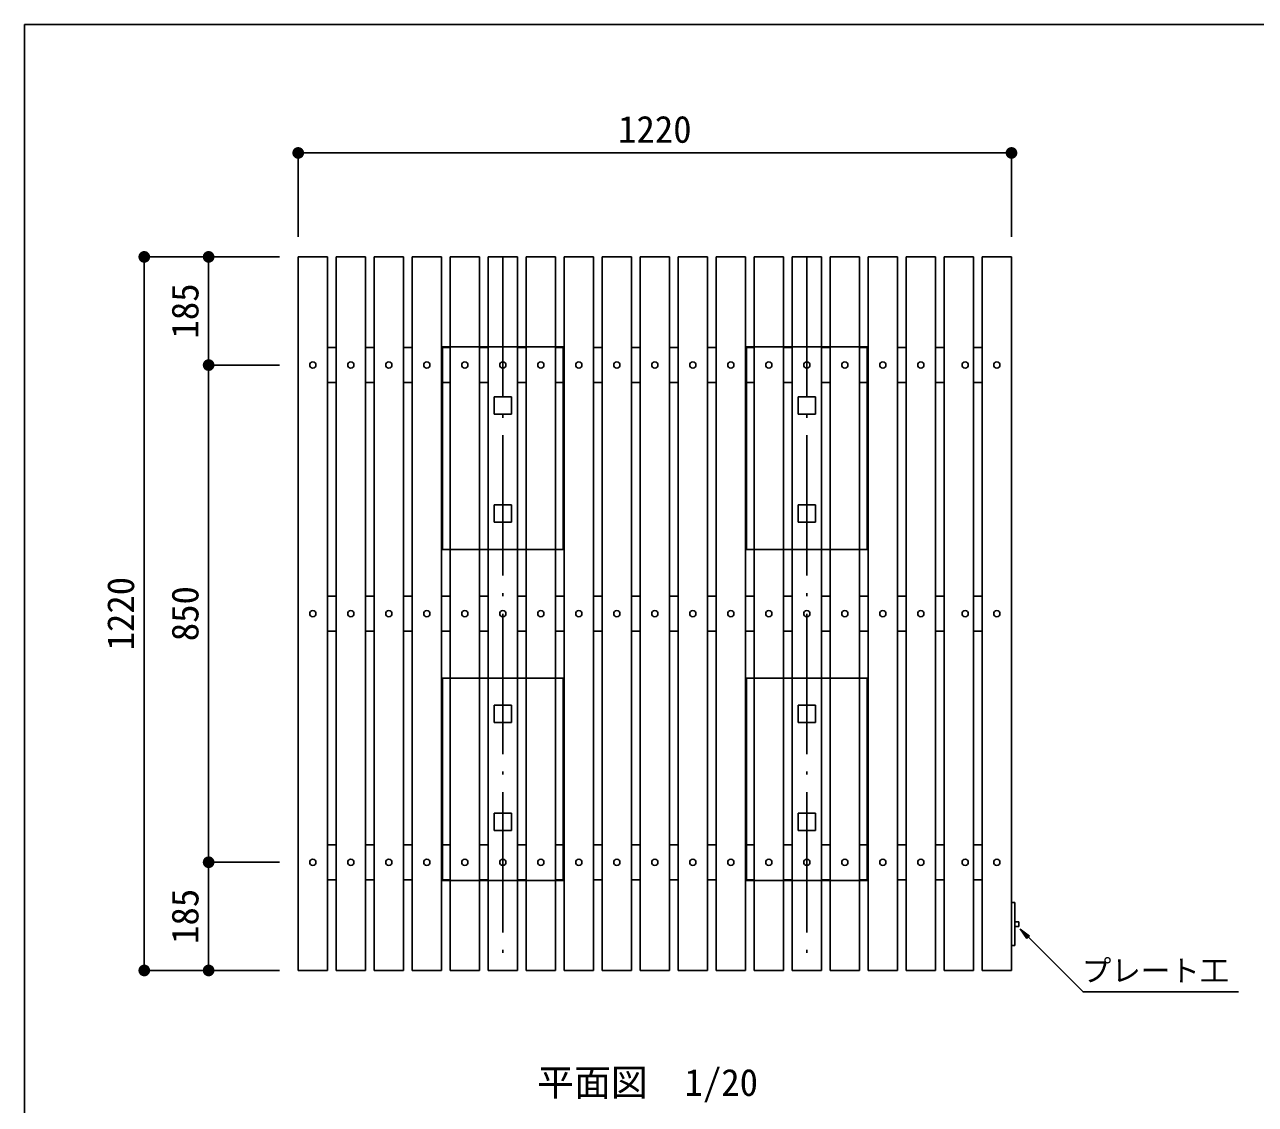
# Model space of a CAD drawing. Units: millimetres at full size, sheet at 1:20. Extents: x 123 to 5600, y 2142 to 5875.
# Drawn here: x 123 to 2229, y 3919 to 5765 of the extents above; entities that cross this region are included whole.
import ezdxf
from ezdxf.enums import TextEntityAlignment as Align

# ---------------------------------------------------------------- set-up
doc = ezdxf.new("R2010")
doc.units = ezdxf.units.MM
doc.header["$LTSCALE"] = 20
doc.linetypes.add('LONG_DASHED_DOTTED', pattern=[15.25, 12, -1.5, 0.25, -1.5])
for name, color, linetype, lineweight in [('0_2', 7, 'Continuous', 25), ('_0-0_', 7, 'Continuous', 25), ('寸法', 3, 'Continuous', 25), ('本体', 7, 'Continuous', 25)]:
    doc.layers.add(name, color=color, linetype=linetype, lineweight=lineweight)
doc.styles.add('ＭＳ ゴシック', font='')
doc.styles.get('ＭＳ ゴシック').set_extended_font_data('MS Gothic')

# ---------------------------------------------------------------- blocks, each defined once
blk = doc.blocks.new('filled_dot')
at = {"color": 0, "linetype": 'Continuous', "lineweight": -2, "const_width": 1.25}
blk.add_lwpolyline([(-0.625, 0, 1), (0.625, 0, 1)], format="xyb", close=True, dxfattribs=at)

msp = doc.modelspace()

# ---------------------------------------------------------------- hatches: boundary and pattern name
at = {"layer": '0_2'}
msp.add_hatch(color=256, dxfattribs=at).paths.add_polyline_path([(1826.01, 4219.49), (1842.39, 4207.59), (1837.91, 4203.11)])

# ---------------------------------------------------------------- linework, layer by layer
msp.add_lwpolyline([(1826.01, 4219.49), (1933.75, 4111.74), (2199.48, 4111.74)], dxfattribs=at)
at = {"layer": '0_2', "lineweight": 13}
msp.add_lwpolyline([(1826.01, 4219.49), (1842.39, 4207.59), (1837.91, 4203.11)], close=True, dxfattribs=at)
at = {"layer": '_0-0_', "color": 6}
msp.add_lwpolyline([(5599.68, 5765.49), (123.43, 5765.49), (123.43, 2141.86), (5599.68, 2141.86)], close=True, dxfattribs=at)
at = {"layer": '寸法'}
for p, q in [((591.39, 5546.12), (1811.39, 5546.12)), ((591.39, 5402.78), (591.39, 5546.12)), ((1811.39, 5402.78), (1811.39, 5546.12)), ((328.1, 5368.38), (328.1, 4148.38)), ((559.65, 5368.38), (328.1, 5368.38)), ((438.17, 5368.38), (438.17, 5183.38)), ((559.65, 5368.38), (438.17, 5368.38)), ((559.65, 5183.38), (438.17, 5183.38)), ((438.17, 5183.38), (438.17, 4333.38)), ((559.65, 5183.38), (438.17, 5183.38)), ((559.65, 4333.38), (438.17, 4333.38)), ((438.17, 4333.38), (438.17, 4148.38)), ((559.65, 4333.38), (438.17, 4333.38)), ((559.65, 4148.38), (328.1, 4148.38)), ((559.65, 4148.38), (438.17, 4148.38))]:
    msp.add_line(p, q, dxfattribs=at)
at = {"layer": '本体'}
for p, q in [((591.39, 5368.38), (591.39, 4148.38)), ((591.39, 5368.38), (641.39, 5368.38)), ((641.39, 4148.38), (641.39, 5368.38)), ((656.39, 4148.38), (656.39, 5368.38)), ((656.39, 5368.38), (706.39, 5368.38)), ((706.39, 4148.38), (706.39, 5368.38)), ((721.39, 4148.38), (721.39, 5368.38)), ((721.39, 5368.38), (771.39, 5368.38)), ((771.39, 4148.38), (771.39, 5368.38)), ((786.39, 4148.38), (786.39, 5368.38)), ((786.39, 5368.38), (836.39, 5368.38)), ((836.39, 4148.38), (836.39, 5368.38)), ((851.39, 4148.38), (851.39, 5368.38)), ((851.39, 5368.38), (901.39, 5368.38)), ((901.39, 4148.38), (901.39, 5368.38)), ((916.39, 4148.38), (916.39, 5368.38)), ((916.39, 5368.38), (966.39, 5368.38)), ((966.39, 4148.38), (966.39, 5368.38)), ((981.39, 4148.38), (981.39, 5368.38)), ((981.39, 5368.38), (1031.39, 5368.38)), ((1031.39, 4148.38), (1031.39, 5368.38)), ((1046.39, 4148.38), (1046.39, 5368.38)), ((1046.39, 5368.38), (1096.39, 5368.38)), ((1096.39, 4148.38), (1096.39, 5368.38)), ((1111.39, 4148.38), (1111.39, 5368.38)), ((1111.39, 5368.38), (1161.39, 5368.38)), ((1161.39, 4148.38), (1161.39, 5368.38)), ((1176.39, 4148.38), (1176.39, 5368.38)), ((1176.39, 5368.38), (1226.39, 5368.38)), ((1226.39, 4148.38), (1226.39, 5368.38)), ((1241.39, 4148.38), (1241.39, 5368.38)), ((1241.39, 5368.38), (1291.39, 5368.38)), ((1291.39, 4148.38), (1291.39, 5368.38)), ((1306.39, 4148.38), (1306.39, 5368.38)), ((1306.39, 5368.38), (1356.39, 5368.38)), ((1356.39, 4148.38), (1356.39, 5368.38)), ((1371.39, 4148.38), (1371.39, 5368.38)), ((1371.39, 5368.38), (1421.39, 5368.38)), ((1421.39, 4148.38), (1421.39, 5368.38)), ((1436.39, 4148.38), (1436.39, 5368.38)), ((1436.39, 5368.38), (1486.39, 5368.38)), ((1486.39, 4148.38), (1486.39, 5368.38)), ((1501.39, 4148.38), (1501.39, 5368.38)), ((1501.39, 5368.38), (1551.39, 5368.38)), ((1551.39, 4148.38), (1551.39, 5368.38)), ((1566.39, 4148.38), (1566.39, 5368.38)), ((1566.39, 5368.38), (1616.39, 5368.38)), ((1616.39, 4148.38), (1616.39, 5368.38)), ((1631.39, 4148.38), (1631.39, 5368.38)), ((1631.39, 5368.38), (1681.39, 5368.38)), ((1681.39, 4148.38), (1681.39, 5368.38)), ((1696.39, 4148.38), (1696.39, 5368.38)), ((1696.39, 5368.38), (1746.39, 5368.38)), ((1746.39, 4148.38), (1746.39, 5368.38)), ((1761.39, 4148.38), (1761.39, 5368.38)), ((1761.39, 5368.38), (1811.39, 5368.38)), ((1811.39, 5368.38), (1811.39, 4148.38)), ((656.39, 5213.38), (641.39, 5213.38)), ((706.39, 5213.38), (721.39, 5213.38)), ((771.39, 5213.38), (786.39, 5213.38)), ((836.39, 5213.38), (851.39, 5213.38)), ((901.39, 5213.38), (916.39, 5213.38)), ((966.39, 5213.38), (981.39, 5213.38)), ((1031.39, 5213.38), (1046.39, 5213.38)), ((1096.39, 5213.38), (1111.39, 5213.38)), ((1161.39, 5213.38), (1176.39, 5213.38)), ((1226.39, 5213.38), (1241.39, 5213.38)), ((1291.39, 5213.38), (1306.39, 5213.38)), ((1356.39, 5213.38), (1371.39, 5213.38)), ((1356.39, 5213.38), (1371.39, 5213.38)), ((1421.39, 5213.38), (1436.39, 5213.38)), ((1421.39, 5213.38), (1436.39, 5213.38)), ((1486.39, 5213.38), (1501.39, 5213.38)), ((1486.39, 5213.38), (1501.39, 5213.38)), ((1551.39, 5213.38), (1566.39, 5213.38)), ((1551.39, 5213.38), (1566.39, 5213.38)), ((1616.39, 5213.38), (1631.39, 5213.38)), ((1681.39, 5213.38), (1696.39, 5213.38)), ((1746.39, 5213.38), (1761.39, 5213.38)), ((656.39, 5153.38), (641.39, 5153.38)), ((721.39, 5153.38), (706.39, 5153.38)), ((786.39, 5153.38), (771.39, 5153.38)), ((851.39, 5153.38), (836.39, 5153.38)), ((916.39, 5153.38), (901.39, 5153.38)), ((981.39, 5153.38), (966.39, 5153.38)), ((1046.39, 5153.38), (1031.39, 5153.38)), ((1111.39, 5153.38), (1096.39, 5153.38)), ((1176.39, 5153.38), (1161.39, 5153.38)), ((1241.39, 5153.38), (1226.39, 5153.38)), ((1306.39, 5153.38), (1291.39, 5153.38)), ((1371.39, 5153.38), (1356.39, 5153.38)), ((1371.39, 5153.38), (1356.39, 5153.38)), ((1436.39, 5153.38), (1421.39, 5153.38)), ((1436.39, 5153.38), (1421.39, 5153.38)), ((1501.39, 5153.38), (1486.39, 5153.38)), ((1501.39, 5153.38), (1486.39, 5153.38)), ((1566.39, 5153.38), (1551.39, 5153.38)), ((1566.39, 5153.38), (1551.39, 5153.38)), ((1631.39, 5153.38), (1616.39, 5153.38)), ((1696.39, 5153.38), (1681.39, 5153.38)), ((1746.39, 5153.38), (1761.39, 5153.38)), ((926.39, 5129.39), (956.39, 5129.39)), ((926.39, 5099.38), (926.39, 5129.39)), ((956.39, 5129.39), (956.39, 5099.38)), ((1446.39, 5099.38), (1446.39, 5129.39)), ((1446.39, 5129.39), (1476.39, 5129.39)), ((1476.39, 5129.39), (1476.39, 5099.38)), ((956.39, 5099.38), (926.39, 5099.38)), ((1476.39, 5099.38), (1446.39, 5099.38)), ((926.39, 4944.73), (956.39, 4944.73)), ((926.39, 4914.73), (926.39, 4944.73)), ((956.39, 4944.73), (956.39, 4914.73)), ((1446.39, 4914.73), (1446.39, 4944.73)), ((1446.39, 4944.73), (1476.39, 4944.73)), ((1476.39, 4944.73), (1476.39, 4914.73)), ((956.39, 4914.73), (926.39, 4914.73)), ((1476.39, 4914.73), (1446.39, 4914.73)), ((656.39, 4788.38), (641.39, 4788.38)), ((706.39, 4788.38), (721.39, 4788.38)), ((771.39, 4788.38), (786.39, 4788.38)), ((836.39, 4788.38), (851.39, 4788.38)), ((901.39, 4788.38), (916.39, 4788.38)), ((966.39, 4788.38), (981.39, 4788.38)), ((1031.39, 4788.38), (1046.39, 4788.38)), ((1096.39, 4788.38), (1111.39, 4788.38)), ((1161.39, 4788.38), (1176.39, 4788.38)), ((1226.39, 4788.38), (1241.39, 4788.38)), ((1291.39, 4788.38), (1306.39, 4788.38)), ((1356.39, 4788.38), (1371.39, 4788.38)), ((1356.39, 4788.38), (1371.39, 4788.38)), ((1421.39, 4788.38), (1436.39, 4788.38)), ((1421.39, 4788.38), (1436.39, 4788.38)), ((1486.39, 4788.38), (1501.39, 4788.38)), ((1486.39, 4788.38), (1501.39, 4788.38)), ((1551.39, 4788.38), (1566.39, 4788.38)), ((1551.39, 4788.38), (1566.39, 4788.38)), ((1616.39, 4788.38), (1631.39, 4788.38)), ((1681.39, 4788.38), (1696.39, 4788.38)), ((1746.39, 4788.38), (1761.39, 4788.38)), ((656.39, 4728.38), (641.39, 4728.38)), ((721.39, 4728.38), (706.39, 4728.38)), ((786.39, 4728.38), (771.39, 4728.38)), ((851.39, 4728.38), (836.39, 4728.38)), ((916.39, 4728.38), (901.39, 4728.38)), ((981.39, 4728.38), (966.39, 4728.38)), ((1046.39, 4728.38), (1031.39, 4728.38)), ((1111.39, 4728.38), (1096.39, 4728.38)), ((1176.39, 4728.38), (1161.39, 4728.38)), ((1241.39, 4728.38), (1226.39, 4728.38)), ((1306.39, 4728.38), (1291.39, 4728.38)), ((1371.39, 4728.38), (1356.39, 4728.38)), ((1371.39, 4728.38), (1356.39, 4728.38)), ((1436.39, 4728.38), (1421.39, 4728.38)), ((1436.39, 4728.38), (1421.39, 4728.38)), ((1501.39, 4728.38), (1486.39, 4728.38)), ((1501.39, 4728.38), (1486.39, 4728.38)), ((1566.39, 4728.38), (1551.39, 4728.38)), ((1566.39, 4728.38), (1551.39, 4728.38)), ((1631.39, 4728.38), (1616.39, 4728.38)), ((1696.39, 4728.38), (1681.39, 4728.38)), ((1746.39, 4728.38), (1761.39, 4728.38)), ((926.39, 4602.03), (926.39, 4572.03)), ((956.39, 4602.03), (926.39, 4602.03)), ((956.39, 4572.03), (956.39, 4602.03)), ((1446.39, 4602.03), (1446.39, 4572.03)), ((1476.39, 4602.03), (1446.39, 4602.03)), ((1476.39, 4572.03), (1476.39, 4602.03)), ((926.39, 4572.03), (956.39, 4572.03)), ((1446.39, 4572.03), (1476.39, 4572.03)), ((926.39, 4417.38), (926.39, 4387.38)), ((956.39, 4417.38), (926.39, 4417.38)), ((956.39, 4387.38), (956.39, 4417.38)), ((1446.39, 4417.38), (1446.39, 4387.38)), ((1476.39, 4417.38), (1446.39, 4417.38)), ((1476.39, 4387.38), (1476.39, 4417.38)), ((926.39, 4387.38), (956.39, 4387.38)), ((1446.39, 4387.38), (1476.39, 4387.38)), ((656.39, 4363.38), (641.39, 4363.38)), ((706.39, 4363.38), (721.39, 4363.38)), ((771.39, 4363.38), (786.39, 4363.38)), ((836.39, 4363.38), (851.39, 4363.38)), ((851.39, 4363.38), (836.39, 4363.38)), ((901.39, 4363.38), (916.39, 4363.38)), ((916.39, 4363.38), (901.39, 4363.38)), ((966.39, 4363.38), (981.39, 4363.38)), ((981.39, 4363.38), (966.39, 4363.38)), ((1031.39, 4363.38), (1046.39, 4363.38)), ((1046.39, 4363.38), (1031.39, 4363.38)), ((1096.39, 4363.38), (1111.39, 4363.38)), ((1161.39, 4363.38), (1176.39, 4363.38)), ((1226.39, 4363.38), (1241.39, 4363.38)), ((1291.39, 4363.38), (1306.39, 4363.38)), ((1356.39, 4363.38), (1371.39, 4363.38)), ((1371.39, 4363.38), (1356.39, 4363.38)), ((1371.39, 4363.38), (1356.39, 4363.38)), ((1421.39, 4363.38), (1436.39, 4363.38)), ((1436.39, 4363.38), (1421.39, 4363.38)), ((1436.39, 4363.38), (1421.39, 4363.38)), ((1486.39, 4363.38), (1501.39, 4363.38)), ((1501.39, 4363.38), (1486.39, 4363.38)), ((1501.39, 4363.38), (1486.39, 4363.38)), ((1551.39, 4363.38), (1566.39, 4363.38)), ((1566.39, 4363.38), (1551.39, 4363.38)), ((1566.39, 4363.38), (1551.39, 4363.38)), ((1616.39, 4363.38), (1631.39, 4363.38)), ((1681.39, 4363.38), (1696.39, 4363.38)), ((1746.39, 4363.38), (1761.39, 4363.38)), ((656.39, 4303.38), (641.39, 4303.38)), ((706.39, 4303.38), (721.39, 4303.38)), ((771.39, 4303.38), (786.39, 4303.38)), ((836.39, 4303.38), (851.39, 4303.38)), ((836.39, 4303.38), (851.39, 4303.38)), ((901.39, 4303.38), (916.39, 4303.38)), ((901.39, 4303.38), (916.39, 4303.38)), ((966.39, 4303.38), (981.39, 4303.38)), ((966.39, 4303.38), (981.39, 4303.38)), ((1031.39, 4303.38), (1046.39, 4303.38)), ((1031.39, 4303.38), (1046.39, 4303.38)), ((1096.39, 4303.38), (1111.39, 4303.38)), ((1161.39, 4303.38), (1176.39, 4303.38)), ((1226.39, 4303.38), (1241.39, 4303.38)), ((1291.39, 4303.38), (1306.39, 4303.38)), ((1356.39, 4303.38), (1371.39, 4303.38)), ((1356.39, 4303.38), (1371.39, 4303.38)), ((1356.39, 4303.38), (1371.39, 4303.38)), ((1421.39, 4303.38), (1436.39, 4303.38)), ((1421.39, 4303.38), (1436.39, 4303.38)), ((1421.39, 4303.38), (1436.39, 4303.38)), ((1486.39, 4303.38), (1501.39, 4303.38)), ((1486.39, 4303.38), (1501.39, 4303.38)), ((1486.39, 4303.38), (1501.39, 4303.38)), ((1551.39, 4303.38), (1566.39, 4303.38)), ((1551.39, 4303.38), (1566.39, 4303.38)), ((1551.39, 4303.38), (1566.39, 4303.38)), ((1616.39, 4303.38), (1631.39, 4303.38)), ((1681.39, 4303.38), (1696.39, 4303.38)), ((1746.39, 4303.38), (1761.39, 4303.38)), ((1811.39, 4264.58), (1816.94, 4264.58)), ((1816.94, 4264.58), (1816.94, 4190.85)), ((1816.94, 4231.72), (1823.89, 4231.72)), ((1823.89, 4231.72), (1823.89, 4223.72)), ((1816.94, 4223.72), (1823.89, 4223.72)), ((1811.39, 4190.85), (1816.94, 4190.85)), ((641.39, 4148.38), (591.39, 4148.38)), ((656.39, 4148.38), (706.39, 4148.38)), ((721.39, 4148.38), (771.39, 4148.38)), ((786.39, 4148.38), (836.39, 4148.38)), ((851.39, 4148.38), (901.39, 4148.38)), ((916.39, 4148.38), (966.39, 4148.38)), ((981.39, 4148.38), (1031.39, 4148.38)), ((1046.39, 4148.38), (1096.39, 4148.38)), ((1111.39, 4148.38), (1161.39, 4148.38)), ((1176.39, 4148.38), (1226.39, 4148.38)), ((1241.39, 4148.38), (1291.39, 4148.38)), ((1306.39, 4148.38), (1356.39, 4148.38)), ((1371.39, 4148.38), (1421.39, 4148.38)), ((1436.39, 4148.38), (1486.39, 4148.38)), ((1501.39, 4148.38), (1551.39, 4148.38)), ((1566.39, 4148.38), (1616.39, 4148.38)), ((1631.39, 4148.38), (1681.39, 4148.38)), ((1696.39, 4148.38), (1746.39, 4148.38)), ((1761.39, 4148.38), (1811.39, 4148.38))]:
    msp.add_line(p, q, dxfattribs=at)
at = {"layer": '本体', "color": 4, "linetype": 'LONG_DASHED_DOTTED'}
for p, q in [((941.39, 5368.38), (941.39, 4148.38)), ((1461.39, 5368.38), (1461.39, 4148.38))]:
    msp.add_line(p, q, dxfattribs=at)
at = {"layer": '本体', "color": 4}
for p, q in [((838.39, 5214.46), (1044.39, 5214.46)), ((838.39, 5214.46), (838.39, 4868.38)), ((1044.39, 5214.46), (1044.39, 4868.38)), ((1358.39, 5214.46), (1358.39, 4868.38)), ((1358.39, 5214.46), (1564.39, 5214.46)), ((1564.39, 5214.46), (1564.39, 4868.38)), ((838.39, 4868.38), (1044.39, 4868.38)), ((1358.39, 4868.38), (1564.39, 4868.38)), ((838.39, 4302.3), (838.39, 4648.38)), ((838.39, 4648.38), (1044.39, 4648.38)), ((1044.39, 4302.3), (1044.39, 4648.38)), ((1358.39, 4302.3), (1358.39, 4648.38)), ((1358.39, 4648.38), (1564.39, 4648.38)), ((1564.39, 4302.3), (1564.39, 4648.38)), ((838.39, 4302.3), (1044.39, 4302.3)), ((1358.39, 4302.3), (1564.39, 4302.3))]:
    msp.add_line(p, q, dxfattribs=at)
at = {"layer": '本体'}
for centre in [(616.39, 5183.38), (681.39, 5183.38), (746.39, 5183.38), (811.39, 5183.38), (876.39, 5183.38), (941.39, 5183.38), (1006.39, 5183.38), (1071.39, 5183.38), (1136.39, 5183.38), (1201.39, 5183.38), (1266.39, 5183.38), (1331.39, 5183.38), (1396.39, 5183.38), (1461.39, 5183.38), (1526.39, 5183.38), (1591.39, 5183.38), (1656.39, 5183.38), (1732.19, 5183.38), (1786.39, 5183.38), (616.39, 4758.38), (681.39, 4758.38), (746.39, 4758.38), (811.39, 4758.38), (876.39, 4758.38), (941.39, 4758.38), (1006.39, 4758.38), (1071.39, 4758.38), (1136.39, 4758.38), (1201.39, 4758.38), (1266.39, 4758.38), (1331.39, 4758.38), (1396.39, 4758.38), (1461.39, 4758.38), (1526.39, 4758.38), (1591.39, 4758.38), (1656.39, 4758.38), (1732.19, 4758.38), (1786.39, 4758.38), (616.39, 4333.38), (681.39, 4333.38), (746.39, 4333.38), (811.39, 4333.38), (876.39, 4333.38), (941.39, 4333.38), (1006.39, 4333.38), (1071.39, 4333.38), (1136.39, 4333.38), (1201.39, 4333.38), (1266.39, 4333.38), (1331.39, 4333.38), (1396.39, 4333.38), (1396.39, 4333.38), (1461.39, 4333.38), (1461.39, 4333.38), (1526.39, 4333.38), (1526.39, 4333.38), (1591.39, 4333.38), (1656.39, 4333.38), (1732.19, 4333.38), (1786.39, 4333.38)]:
    msp.add_circle(centre, 5.33, dxfattribs=at)

# ---------------------------------------------------------------- block references
at = {"layer": '寸法', "xscale": 8, "yscale": 8}
msp.add_blockref('filled_dot', (591.39, 5546.12), dxfattribs=at)
for p, rotation in [((1811.39, 5546.12), 180), ((328.1, 5368.38), 270), ((438.17, 5368.38), 270), ((438.17, 5183.38), 90), ((438.17, 5183.38), 270), ((438.17, 4333.38), 90), ((438.17, 4333.38), 270), ((328.1, 4148.38), 90), ((438.17, 4148.38), 90)]:
    msp.add_blockref('filled_dot', p, dxfattribs=dict(at, rotation=rotation))

# ---------------------------------------------------------------- texts
at = {"layer": '寸法', "style": 'ＭＳ ゴシック'}
msp.add_text('1220', height=46.19, dxfattribs=at).set_placement((1201.39, 5549.62), align=Align.BOTTOM_CENTER)
for s, p in [('185', (434.67, 5275.88)), ('1220', (324.6, 4758.38)), ('850', (434.67, 4758.38)), ('185', (434.67, 4240.88))]:
    msp.add_text(s, height=46.19, rotation=90, dxfattribs=at).set_placement(p, align=Align.BOTTOM_CENTER)
for s, height, p in [('プレート工', 36.95, (1931.79, 4118.56)), ('平面図\u30001/20', 46.19, (1000.17, 3920.01))]:
    msp.add_text(s, height=height, dxfattribs=at).set_placement(p, align=Align.BOTTOM_LEFT)

doc.saveas('drawing.dxf')
